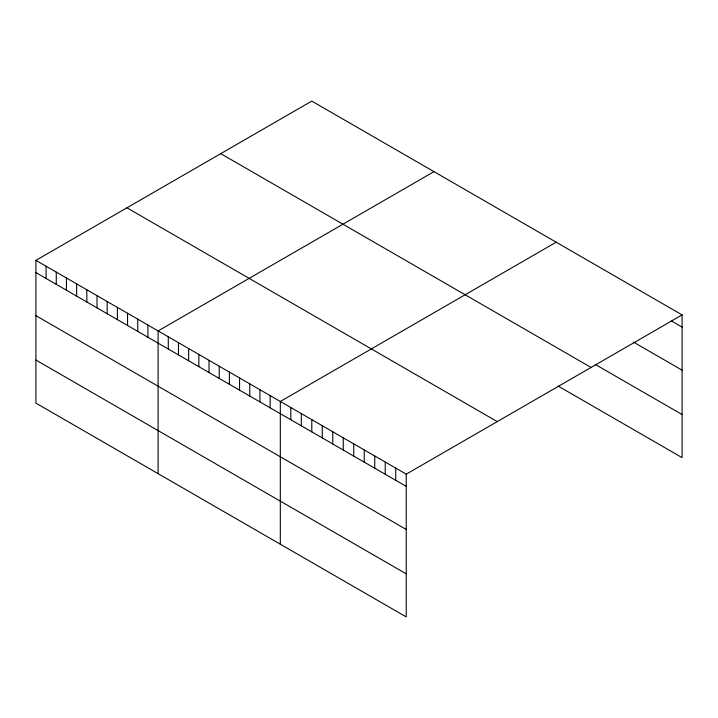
<?xml version="1.0" encoding="UTF-8"?>
<svg xmlns="http://www.w3.org/2000/svg" width="718" height="718" viewBox="0 0 718 718"><rect width="100%" height="100%" fill="white"/><g stroke="black" fill="none" stroke-linecap="round" stroke-linejoin="round"><path stroke-width="1.08" d="M35.9 260.365L406.226 474.167L406.226 616.906L35.9 403.103L35.9 260.365L311.774 101.094L682.1 314.897L682.1 457.635L558.101 386.042M433.986 171.647L158.104 330.926L158.104 473.665M556.19 242.199L280.316 401.479L280.316 544.217M406.226 474.167L682.1 314.897M671.608 321.045L682.1 327.103M633.455 342.091L682.1 370.183M595.303 364.448L682.1 414.555M220.74 153.652L591.058 367.454M126.942 207.807L497.26 421.61M35.9 272.58L406.226 486.382M35.9 315.651L406.226 529.453M35.9 360.032L406.226 573.835M395.735 468.109L395.735 480.324M385.234 462.06L385.234 474.266M374.742 456.002L374.742 468.208M364.25 449.944L364.25 462.15M353.759 443.886L353.759 456.092M343.267 437.827L343.267 450.033M332.775 431.769L332.775 443.975M322.283 425.711L322.283 437.917M311.791 419.653L311.791 431.859M301.3 413.595L301.3 425.801M290.808 407.537L290.808 419.743M270.13 395.6L270.13 407.806M259.943 389.721L259.943 401.927M249.765 383.843L249.765 396.049M239.579 377.955L239.579 390.17M229.392 372.077L229.392 384.292M219.214 366.198L219.214 378.413M209.028 360.319L209.028 372.534M198.841 354.441L198.841 366.647M188.654 348.562L188.654 360.768M178.477 342.683L178.477 354.889M168.29 336.805L168.29 349.011M147.926 325.039L147.926 337.254M137.739 319.16L137.739 331.375M127.553 313.281L127.553 325.496M117.375 307.403L117.375 319.618M107.188 301.524L107.188 313.73M97.002 295.645L97.002 307.851M86.815 289.767L86.815 301.973M76.638 283.888L76.638 296.094M66.451 278.01L66.451 290.216M56.264 272.122L56.264 284.337M46.087 266.243L46.087 278.458"/></g></svg>
